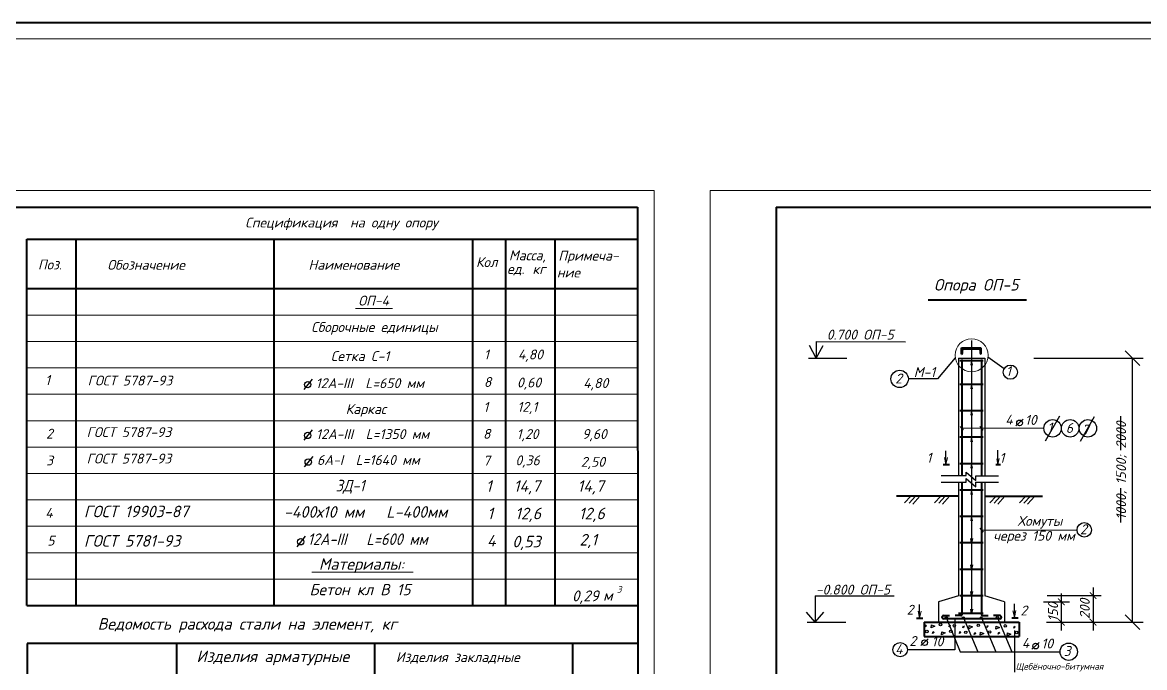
# Model space of a CAD drawing. Extents: x 108150 to 142535, y -18867 to -9422.
# Drawn here: x 136899.2 to 137239.1, y -15909.8 to -15714.4 of the extents above; entities that cross this region are included whole.
import ezdxf

# ---------------------------------------------------------------- set-up
doc = ezdxf.new("R2010")
doc.units = 0
doc.header["$MEASUREMENT"] = 0
doc.header["$PDMODE"] = 32
doc.header["$PDSIZE"] = 0.6
doc.linetypes.add('ACAD_ISO04W100', pattern=[30, 24, -3, 0, -3])
doc.linetypes.add('CENTER', pattern=[50.8, 31.75, -6.35, 6.35, -6.35])
for name, color, linetype, lineweight in [('Выносные', 8, 'Continuous', 15), ('Главные', 1, 'Continuous', 40), ('надписи', 2, 'Continuous', 15), ('Осевые', 8, 'ACAD_ISO04W100', 30), ('Основные', 4, 'Continuous', 40), ('Размер', 8, 'Continuous', 30), ('РАЗМЕРЫ', 8, 'Continuous', 30), ('Рамки', 6, 'Continuous', 40), ('Текст', 2, 'Continuous', 15)]:
    doc.layers.add(name, color=color, linetype=linetype, lineweight=lineweight)
doc.styles.add('ГОСТ', font='isocpeur.ttf', dxfattribs={"oblique": 15, "height": 2.5})
doc.styles.add('ГОСТ 300', font='isocpeui.ttf', dxfattribs={"height": 300})
doc.styles.add('ГОСТ09', font='isocpeur.ttf', dxfattribs={"width": 0.9, "oblique": 15, "height": 3.5})
doc.styles.add('ГОСТ3', font='isocpeur.ttf', dxfattribs={"oblique": 15, "height": 3})
doc.styles.add('ГОСТ3.5', font='isocpeur.ttf', dxfattribs={"oblique": 15, "height": 3.5})
doc.dimstyles.new('100', dxfattribs={"dimtxt": 3.5, "dimasz": 2, "dimexe": 2.5, "dimexo": 0.5, "dimgap": 1, "dimtad": 1, "dimdec": 0, "dimlfac": 100, "dimtxsty": 'ГОСТ3.5', "dimblk": 'ARCHTICK', "dimcen": 2.5, "dimdle": 2.5, "dimclrd": 256, "dimclre": 256, "dimclrt": 2, "dimadec": 3, "dimazin": 0, "dimtfac": 1, "dimtdec": 0, "dimtmove": 1, "dimatfit": 3, "dimldrblk": 'DOTSMALL', "dimfxl": 1, "dimlwd": -1, "dimlwe": -1, "dimarcsym": 0})

# ---------------------------------------------------------------- blocks, each defined once
blk = doc.blocks.new('_Oblique')
at = {"color": 0, "linetype": 'ByBlock', "lineweight": -2}
blk.add_line((-0.5, -0.5), (0.5, 0.5), dxfattribs=at)
blk = doc.blocks.new('_ArchTick')
at = {"color": 0, "linetype": 'ByBlock', "const_width": 0.15}
blk.add_lwpolyline([(-0.5, -0.5), (0.5, 0.5)], dxfattribs=at)
blk = doc.blocks.new('*D3235')
at = {"layer": 'Defpoints', "color": 0, "linetype": 'ByBlock', "lineweight": 0, "transparency": 16777216}
for p in [(137207.98, -15889.88), (137208.82, -15896.02), (137213.84, -15896.02)]:
    blk.add_point(p, dxfattribs=at)
at = {"layer": 'РАЗМЕРЫ', "linetype": 'ByBlock', "transparency": 16777216}
for p, q in [((137208.48, -15889.88), (137216.34, -15889.88)), ((137213.84, -15887.38), (137213.84, -15898.52)), ((137209.32, -15896.02), (137216.34, -15896.02))]:
    blk.add_line(p, q, dxfattribs=at)
at = {"layer": 'РАЗМЕРЫ', "linetype": 'ByBlock', "transparency": 16777216, "xscale": 2, "yscale": 2, "zscale": 2}
for p, rotation in [((137213.84, -15889.88), 90), ((137213.84, -15896.02), 270)]:
    blk.add_blockref('_ArchTick', p, dxfattribs=dict(at, rotation=rotation))
at = {"layer": 'РАЗМЕРЫ', "color": 2, "linetype": 'ByBlock', "transparency": 16777216, "insert": (137211.34, -15892.95), "char_height": 3, "attachment_point": 5, "rotation": 90, "style": 'ГОСТ3'}
blk.add_mtext('{\\C0;150}', dxfattribs=at)
blk = doc.blocks.new('_DotSmall')
at = {"color": 0, "linetype": 'ByBlock', "lineweight": 15, "const_width": 0.5}
blk.add_lwpolyline([(-0.0625, 0, 1), (0.0625, 0, 1)], format="xyb", close=True, dxfattribs=at)
blk = doc.blocks.new('*D3236')
at = {"layer": 'Defpoints', "color": 0, "linetype": 'ByBlock', "lineweight": 0, "transparency": 16777216}
for p in [(137209.06, -15887.98), (137208.82, -15896.02), (137223.45, -15896.02)]:
    blk.add_point(p, dxfattribs=at)
at = {"layer": 'РАЗМЕРЫ', "linetype": 'ByBlock', "transparency": 16777216}
for p, q in [((137223.45, -15885.48), (137223.45, -15898.52)), ((137209.56, -15887.98), (137225.95, -15887.98)), ((137209.32, -15896.02), (137225.95, -15896.02))]:
    blk.add_line(p, q, dxfattribs=at)
at = {"layer": 'РАЗМЕРЫ', "linetype": 'ByBlock', "transparency": 16777216, "xscale": 2, "yscale": 2, "zscale": 2}
for p, rotation in [((137223.45, -15887.98), 90), ((137223.45, -15896.02), 270)]:
    blk.add_blockref('_ArchTick', p, dxfattribs=dict(at, rotation=rotation))
at = {"layer": 'РАЗМЕРЫ', "color": 2, "linetype": 'ByBlock', "transparency": 16777216, "insert": (137220.95, -15892), "char_height": 3, "attachment_point": 5, "rotation": 90, "style": 'ГОСТ3'}
blk.add_mtext('{\\C0;200}', dxfattribs=at)

msp = doc.modelspace()

# ---------------------------------------------------------------- hatches: boundary and pattern name
at = {"layer": 'РАЗМЕРЫ'}
h = msp.add_hatch(color=4, dxfattribs=at)
h.paths.add_polyline_path([(137189.8997, -15894.6902, 1), (137189.2484, -15894.6902, 1)])
h.paths.add_polyline_path([(137194.7821, -15894.677, 1), (137194.1308, -15894.677, 1)])
h.paths.add_polyline_path([(137184.5211, -15894.6872, 1), (137183.8698, -15894.6872, 1)])
h.paths.add_polyline_path([(137179.3359, -15894.6812, 1), (137178.6846, -15894.6812, 1)])

# ---------------------------------------------------------------- linework, layer by layer
at = {"color": 253}
msp.add_line((137199.6631, -15898.5724), (137199.6631, -15911.2014), dxfattribs=at)
at = {"layer": 'Выносные'}
for p, q in [((136670.4992, -15765.2957), (137090.4992, -15765.2957)), ((137090.4992, -15765.2957), (137090.4992, -16062.2957)), ((137107.5365, -15765.2957), (137527.5365, -15765.2957)), ((137107.5365, -15765.2957), (137107.5365, -16062.2957)), ((136900.5052, -15802.9892), (137085.5052, -15802.9892)), ((136900.5052, -15810.9892), (137085.5052, -15810.9892)), ((136900.5052, -15818.9892), (137085.5052, -15818.9892)), ((136900.5052, -15826.9892), (137085.5052, -15826.9892)), ((136900.5052, -15834.9892), (137085.5052, -15834.9892)), ((137183.6644, -15837.3083), (137208.5693, -15837.3083)), ((137213.8362, -15837.3083), (137213.8861, -15837.3083)), ((137219.153, -15837.3083), (137219.2568, -15837.3083)), ((136900.5052, -15842.9892), (137085.5052, -15842.9892)), ((137178.8983, -15848.2365), (137179.3511, -15846.125)), ((137178.8983, -15848.2365), (137178.4353, -15846.133)), ((137194.6424, -15848.2186), (137194.264, -15846.4995)), ((137194.6424, -15848.2186), (137195.0242, -15846.4729)), ((136900.5052, -15850.9892), (137085.5052, -15850.9892)), ((136900.5052, -15858.9892), (137085.5052, -15858.9892)), ((136900.5052, -15858.9892), (137085.5052, -15858.9892)), ((137168.3061, -15857.8545), (137166.3994, -15859.905)), ((137169.6931, -15857.8545), (137167.7257, -15859.9773)), ((137171.0062, -15857.8545), (137168.8713, -15860.2372)), ((137177.3104, -15857.8545), (137175.4037, -15859.905)), ((137178.6974, -15857.8545), (137176.73, -15859.9773)), ((137180.0105, -15857.8545), (137177.8756, -15860.2372)), ((137194.0704, -15857.8545), (137192.1637, -15859.905)), ((137195.4574, -15857.8545), (137193.4899, -15859.9773)), ((137196.7705, -15857.8545), (137194.6356, -15860.2372)), ((137203.0746, -15857.8545), (137201.168, -15859.905)), ((137204.4617, -15857.8545), (137202.4942, -15859.9773)), ((137205.7748, -15857.8545), (137203.6399, -15860.2372)), ((136900.5052, -15866.9892), (137085.5052, -15866.9892)), ((137189.6644, -15868.1276), (137218.6077, -15868.1276)), ((137222.9734, -15868.1276), (137223.0201, -15868.1276)), ((136900.5052, -15874.9892), (137085.5052, -15874.9892)), ((136900.5052, -15874.9892), (137085.5052, -15874.9892)), ((136900.5052, -15882.9892), (137085.5052, -15882.9892)), ((137170.9188, -15894.8026), (137170.4559, -15892.6991)), ((137170.9188, -15894.8026), (137171.3716, -15892.691)), ((137199.6426, -15894.6399), (137199.1796, -15892.5364)), ((137199.6426, -15894.6399), (137200.0954, -15892.5283))]:
    msp.add_line(p, q, dxfattribs=at)
at = {"layer": 'Выносные', "color": 4, "lineweight": 40, "ltscale": 100}
for p, q in [((137172.2679, -15896.0161), (137172.2679, -15900.3911)), ((137172.2679, -15896.0198), (137201.0609, -15896.0198)), ((137201.0609, -15896.0109), (137201.0609, -15900.3859)), ((137172.2679, -15900.3948), (137201.0609, -15900.3948))]:
    msp.add_line(p, q, dxfattribs=at)
at = {"layer": 'Выносные'}
msp.add_circle((137186.6888, -15815.1772), 5, dxfattribs=at)
at = {"layer": 'Главные'}
for p, q in [((137178.1097, -15848.2365), (137179.9878, -15848.2365)), ((137193.985, -15848.2186), (137195.3946, -15848.2186)), ((137169.9798, -15894.8006), (137171.8579, -15894.8006)), ((137198.854, -15894.6704), (137200.7321, -15894.6704))]:
    msp.add_line(p, q, dxfattribs=at)
at = {"layer": 'Осевые', "linetype": 'CENTER'}
msp.add_line((137186.6644, -15810.669), (137186.6644, -15898.7235), dxfattribs=at)
at = {"layer": 'Основные'}
for p, q in [((136240.4129, -15714.3676), (137765.4129, -15714.3676)), ((136690.4992, -15770.2957), (137085.4992, -15770.2957)), ((137085.4992, -15770.2957), (137085.6777, -16057.5397)), ((137127.5365, -15770.2957), (137522.5365, -15770.2957)), ((137127.5365, -15770.2957), (137127.5365, -16057.2957)), ((136900.5052, -15779.9892), (137085.5052, -15779.9892)), ((136900.5052, -15890.9892), (136900.5052, -15779.9892)), ((136915.5052, -15890.9892), (136915.5052, -15779.9892)), ((136975.5052, -15890.9892), (136975.5052, -15779.9892)), ((137035.5052, -15779.9892), (137035.5052, -15890.9892)), ((137045.5052, -15779.9892), (137045.5052, -15890.9892)), ((137060.5052, -15779.9892), (137060.5052, -15890.9892)), ((136900.5052, -15794.9892), (137085.5052, -15794.9892)), ((137190.1607, -15816.864), (137183.1354, -15816.864)), ((137183.6644, -15816.4565), (137183.6644, -15851.6432)), ((137189.6644, -15816.4625), (137189.6644, -15851.6721)), ((137190.1607, -15824.0198), (137183.1354, -15824.0198)), ((137190.1607, -15832.0198), (137183.1354, -15832.0198)), ((137190.1607, -15840.0198), (137183.1354, -15840.0198)), ((137190.1607, -15848.0198), (137183.1354, -15848.0198)), ((137190.1607, -15856.0198), (137183.1354, -15856.0198)), ((137183.6644, -15853.6125), (137183.6644, -15893.7938)), ((137189.6644, -15853.6414), (137189.6644, -15893.7938)), ((137190.1607, -15864.0198), (137183.1354, -15864.0198)), ((137190.1607, -15872.0198), (137183.1354, -15872.0198)), ((137190.1644, -15872.0161), (137183.1644, -15872.0161)), ((137183.6644, -15870.5161), (137183.6644, -15870.5528)), ((137190.1607, -15880.0198), (137183.1354, -15880.0198)), ((137190.1607, -15888.0198), (137183.1354, -15888.0198)), ((136900.5052, -15890.9892), (137085.5052, -15890.9892)), ((137190.1607, -15893.4147), (137182.6644, -15893.4147)), ((137195.2099, -15895.0161), (137178.1606, -15895.0161)), ((137183.4144, -15894.0438), (137181.678, -15894.0438)), ((137189.9144, -15894.0438), (137191.6952, -15894.0438)), ((136900.6474, -15902.4696), (136900.6474, -15973.8765))]:
    msp.add_line(p, q, dxfattribs=at)
at = {"layer": 'Основные', "lineweight": 25}
for p, q in [((137182.6644, -15816.0183), (137182.6644, -15851.6432)), ((137182.6644, -15816.0198), (137190.6644, -15816.0198)), ((137190.6644, -15816.0215), (137190.6644, -15851.6721)), ((137182.6644, -15853.6125), (137182.6644, -15888.0407)), ((137190.6644, -15853.6414), (137190.6644, -15887.9802)), ((137182.6644, -15888.0248), (137176.6644, -15889.8822)), ((137176.6644, -15889.8822), (137176.6644, -15896.0161)), ((137196.6644, -15889.8822), (137190.6644, -15888.0154)), ((137196.6644, -15889.8822), (137196.6644, -15896.0161)), ((137196.6644, -15896.0198), (137176.6644, -15896.0198))]:
    msp.add_line(p, q, dxfattribs=at)
at = {"layer": 'Основные', "color": 3}
for p, q in [((137182.6644, -15857.8545), (137163.9013, -15857.8545)), ((137190.6644, -15857.8545), (137208.1774, -15857.8545))]:
    msp.add_line(p, q, dxfattribs=at)
at = {"layer": 'Основные'}
for centre, start, end in [((137183.4144, -15893.7938), 270, 0), ((137189.9144, -15893.7938), 180, 270)]:
    msp.add_arc(centre, 0.25, start, end, dxfattribs=at)
at = {"layer": 'Размер', "linetype": 'ByBlock', "lineweight": 0, "ltscale": 0.5}
msp.add_line((136220.4129, -15719.3676), (137770.4129, -15719.3676), dxfattribs=at)
at = {"layer": 'Размер', "linetype": 'ByBlock', "lineweight": 25, "ltscale": 0.5}
for p, q in [((137139.6478, -15811.0412), (137139.6478, -15816.0289)), ((137139.6478, -15811.0412), (137166.6658, -15811.0793)), ((137139.6478, -15816.0289), (137137.583, -15812.2467)), ((137139.6478, -15816.0289), (137141.7126, -15812.2467)), ((137137.2927, -15816.0289), (137148.8479, -15816.0289)), ((137139.2633, -15888.0603), (137139.2633, -15896.0409)), ((137139.2633, -15888.0603), (137163.2259, -15888.0603)), ((137139.2633, -15896.0409), (137136.6528, -15893.0367)), ((137139.2633, -15896.0409), (137141.8739, -15893.0367)), ((137136.9083, -15896.0409), (137148.5997, -15896.0409))]:
    msp.add_line(p, q, dxfattribs=at)
at = {"layer": 'Размер', "color": 8, "linetype": 'ByBlock', "lineweight": 25}
for p, q in [((137209.0501, -15841.0544), (137213.3554, -15833.5621)), ((137219.6295, -15841.2425), (137223.9348, -15833.7502)), ((137231.7953, -15833.6171), (137231.7953, -15843.9231)), ((137231.7953, -15855.4753), (137231.7953, -15865.7812))]:
    msp.add_line(p, q, dxfattribs=at)
at = {"layer": 'Размер', "color": 4, "lineweight": 25}
for p, q in [((137172.5934, -15897.4415), (137172.7535, -15896.816)), ((137172.5934, -15897.4415), (137172.7535, -15896.816)), ((137172.5934, -15897.4415), (137172.7535, -15896.816)), ((137173.0301, -15897.0924), (137172.5934, -15897.4415)), ((137173.0301, -15897.0924), (137172.5934, -15897.4415)), ((137173.0301, -15897.0924), (137172.5934, -15897.4415)), ((137172.7535, -15896.816), (137173.0301, -15897.0924)), ((137172.7535, -15896.816), (137173.0301, -15897.0924)), ((137172.7535, -15896.816), (137173.0301, -15897.0924)), ((137174.4109, -15897.7758), (137174.4982, -15896.8448)), ((137174.4109, -15897.7758), (137174.4982, -15896.8448)), ((137174.4109, -15897.7758), (137174.4982, -15896.8448)), ((137174.4982, -15896.8448), (137175.5172, -15897.2376)), ((137174.4982, -15896.8448), (137175.5172, -15897.2376)), ((137174.4982, -15896.8448), (137175.5172, -15897.2376)), ((137179.855, -15897.4121), (137180.0151, -15896.7866)), ((137179.855, -15897.4121), (137180.0151, -15896.7866)), ((137179.855, -15897.4121), (137180.0151, -15896.7866)), ((137180.2916, -15897.063), (137179.855, -15897.4121)), ((137180.2916, -15897.063), (137179.855, -15897.4121)), ((137180.2916, -15897.063), (137179.855, -15897.4121)), ((137180.0151, -15896.7866), (137180.2916, -15897.063)), ((137180.0151, -15896.7866), (137180.2916, -15897.063)), ((137180.0151, -15896.7866), (137180.2916, -15897.063)), ((137185.8459, -15897.9914), (137185.9333, -15897.0604)), ((137185.8459, -15897.9914), (137185.9333, -15897.0604)), ((137185.8459, -15897.9914), (137185.9333, -15897.0604)), ((137185.9333, -15897.0604), (137186.9522, -15897.4532)), ((137185.9333, -15897.0604), (137186.9522, -15897.4532)), ((137185.9333, -15897.0604), (137186.9522, -15897.4532)), ((137191.29, -15897.6277), (137191.4501, -15897.0022)), ((137191.29, -15897.6277), (137191.4501, -15897.0022)), ((137191.29, -15897.6277), (137191.4501, -15897.0022)), ((137191.4501, -15897.0022), (137191.7267, -15897.2786)), ((137191.4501, -15897.0022), (137191.7267, -15897.2786)), ((137191.4501, -15897.0022), (137191.7267, -15897.2786)), ((137175.5172, -15897.2376), (137174.4109, -15897.7758)), ((137175.5172, -15897.2376), (137174.4109, -15897.7758)), ((137175.5172, -15897.2376), (137174.4109, -15897.7758)), ((137174.8779, -15899.497), (137175.038, -15898.8715)), ((137174.8779, -15899.497), (137175.038, -15898.8715)), ((137174.8779, -15899.497), (137175.038, -15898.8715)), ((137175.3146, -15899.1479), (137174.8779, -15899.497)), ((137175.3146, -15899.1479), (137174.8779, -15899.497)), ((137175.3146, -15899.1479), (137174.8779, -15899.497)), ((137175.038, -15898.8715), (137175.3146, -15899.1479)), ((137175.038, -15898.8715), (137175.3146, -15899.1479)), ((137175.038, -15898.8715), (137175.3146, -15899.1479)), ((137177.5413, -15899.8313), (137177.6287, -15898.9003)), ((137177.5413, -15899.8313), (137177.6287, -15898.9003)), ((137177.5413, -15899.8313), (137177.6287, -15898.9003)), ((137178.6476, -15899.293), (137177.5413, -15899.8313)), ((137178.6476, -15899.293), (137177.5413, -15899.8313)), ((137178.6476, -15899.293), (137177.5413, -15899.8313)), ((137177.6287, -15898.9003), (137178.6476, -15899.293)), ((137177.6287, -15898.9003), (137178.6476, -15899.293)), ((137177.6287, -15898.9003), (137178.6476, -15899.293)), ((137182.9854, -15899.4676), (137183.1455, -15898.8421)), ((137182.9854, -15899.4676), (137183.1455, -15898.8421)), ((137182.9854, -15899.4676), (137183.1455, -15898.8421)), ((137183.4221, -15899.1185), (137182.9854, -15899.4676)), ((137183.4221, -15899.1185), (137182.9854, -15899.4676)), ((137183.4221, -15899.1185), (137182.9854, -15899.4676)), ((137183.1455, -15898.8421), (137183.4221, -15899.1185)), ((137183.1455, -15898.8421), (137183.4221, -15899.1185)), ((137183.1455, -15898.8421), (137183.4221, -15899.1185)), ((137184.0321, -15897.769), (137184.1922, -15897.1435)), ((137184.4688, -15897.4199), (137184.0321, -15897.769)), ((137184.1922, -15897.1435), (137184.4688, -15897.4199)), ((137186.9522, -15897.4532), (137185.8459, -15897.9914)), ((137186.9522, -15897.4532), (137185.8459, -15897.9914)), ((137186.9522, -15897.4532), (137185.8459, -15897.9914)), ((137187.4918, -15899.7772), (137187.6519, -15899.1517)), ((137187.9285, -15899.4281), (137187.4918, -15899.7772)), ((137187.6519, -15899.1517), (137187.9285, -15899.4281)), ((137189.3056, -15899.9997), (137189.3929, -15899.0686)), ((137189.3056, -15899.9997), (137189.3929, -15899.0686)), ((137189.3056, -15899.9997), (137189.3929, -15899.0686)), ((137190.4119, -15899.4614), (137189.3056, -15899.9997)), ((137190.4119, -15899.4614), (137189.3056, -15899.9997)), ((137190.4119, -15899.4614), (137189.3056, -15899.9997)), ((137189.3929, -15899.0686), (137190.4119, -15899.4614)), ((137189.3929, -15899.0686), (137190.4119, -15899.4614)), ((137189.3929, -15899.0686), (137190.4119, -15899.4614)), ((137191.7267, -15897.2786), (137191.29, -15897.6277)), ((137191.7267, -15897.2786), (137191.29, -15897.6277)), ((137191.7267, -15897.2786), (137191.29, -15897.6277)), ((137194.0269, -15898.1736), (137194.1143, -15897.2426)), ((137194.0269, -15898.1736), (137194.1143, -15897.2426)), ((137194.0269, -15898.1736), (137194.1143, -15897.2426)), ((137195.1332, -15897.6353), (137194.0269, -15898.1736)), ((137195.1332, -15897.6353), (137194.0269, -15898.1736)), ((137195.1332, -15897.6353), (137194.0269, -15898.1736)), ((137194.1143, -15897.2426), (137195.1332, -15897.6353)), ((137194.1143, -15897.2426), (137195.1332, -15897.6353)), ((137194.1143, -15897.2426), (137195.1332, -15897.6353)), ((137194.7497, -15899.636), (137194.9098, -15899.0104)), ((137194.7497, -15899.636), (137194.9098, -15899.0104)), ((137194.7497, -15899.636), (137194.9098, -15899.0104)), ((137195.1864, -15899.2868), (137194.7497, -15899.636)), ((137195.1864, -15899.2868), (137194.7497, -15899.636)), ((137195.1864, -15899.2868), (137194.7497, -15899.636)), ((137194.9098, -15899.0104), (137195.1864, -15899.2868)), ((137194.9098, -15899.0104), (137195.1864, -15899.2868)), ((137194.9098, -15899.0104), (137195.1864, -15899.2868)), ((137197.4866, -15900.1818), (137197.574, -15899.2508)), ((137197.4866, -15900.1818), (137197.574, -15899.2508)), ((137197.4866, -15900.1818), (137197.574, -15899.2508)), ((137198.5929, -15899.6436), (137197.4866, -15900.1818)), ((137198.5929, -15899.6436), (137197.4866, -15900.1818)), ((137198.5929, -15899.6436), (137197.4866, -15900.1818)), ((137197.574, -15899.2508), (137198.5929, -15899.6436)), ((137197.574, -15899.2508), (137198.5929, -15899.6436)), ((137197.574, -15899.2508), (137198.5929, -15899.6436)), ((137199.471, -15897.8099), (137199.6311, -15897.1844)), ((137199.471, -15897.8099), (137199.6311, -15897.1844)), ((137199.471, -15897.8099), (137199.6311, -15897.1844)), ((137199.9077, -15897.4608), (137199.471, -15897.8099)), ((137199.9077, -15897.4608), (137199.471, -15897.8099)), ((137199.9077, -15897.4608), (137199.471, -15897.8099)), ((137199.6311, -15897.1844), (137199.9077, -15897.4608)), ((137199.6311, -15897.1844), (137199.9077, -15897.4608)), ((137199.6311, -15897.1844), (137199.9077, -15897.4608))]:
    msp.add_line(p, q, dxfattribs=at)
for centre in [(137177.2656, -15896.7542), (137177.2656, -15896.7542), (137177.2656, -15896.7542), (137181.4427, -15897.1111), (137188.7006, -15896.9698), (137188.7006, -15896.9698), (137188.7006, -15896.9698), (137196.8816, -15897.152), (137196.8816, -15897.152), (137196.8816, -15897.152), (137173.1345, -15898.8391), (137173.1345, -15898.8391), (137173.1345, -15898.8391), (137180.396, -15898.8097), (137180.396, -15898.8097), (137180.396, -15898.8097), (137184.9024, -15899.1193), (137192.1603, -15898.9781), (137192.1603, -15898.9781), (137192.1603, -15898.9781), (137200.3413, -15899.1602), (137200.3413, -15899.1602), (137200.3413, -15899.1602)]:
    msp.add_circle(centre, 0.3784, dxfattribs=at)
at = {"layer": 'РАЗМЕРЫ', "color": 2, "lineweight": 40}
msp.add_line((137173.4809, -15798.4077), (137203.3424, -15798.4077), dxfattribs=at)
at = {"layer": 'РАЗМЕРЫ', "color": 4, "lineweight": 40}
for p, q in [((137183.6497, -15812.9374), (137189.5043, -15812.9374)), ((137183.6497, -15814.8514), (137183.6497, -15812.9382)), ((137183.8753, -15814.4914), (137183.8753, -15813.578)), ((137184.2277, -15813.1808), (137188.9563, -15813.1797)), ((137189.3143, -15813.5822), (137189.3143, -15814.4969)), ((137189.5043, -15812.9374), (137189.5043, -15814.848)), ((137178.1413, -15894.0382), (137180.0272, -15894.0382)), ((137195.1975, -15894.0371), (137193.3293, -15894.0366))]:
    msp.add_line(p, q, dxfattribs=at)
at = {"layer": 'РАЗМЕРЫ'}
for p, q in [((137181.6837, -15815.9828), (137176.3484, -15822.3594)), ((137186.6644, -15816.864), (137186.4311, -15818.1994)), ((137186.6644, -15816.864), (137186.6644, -15893.4147)), ((137186.9392, -15818.196), (137186.6644, -15816.864)), ((137196.5125, -15819.286), (137191.597, -15815.7091)), ((137205.5548, -15816.0197), (137238.6412, -15816.019)), ((137235.401, -15896.02), (137235.3668, -15816.0191)), ((137176.3484, -15822.3594), (137167.5135, -15822.3594)), ((137186.648, -15824.0198), (137186.4148, -15825.3551)), ((137186.9228, -15825.3518), (137186.648, -15824.0198)), ((137186.648, -15832.0198), (137186.4148, -15833.3551)), ((137186.9228, -15833.3518), (137186.648, -15832.0198)), ((137200.0325, -15836.572), (137202.3064, -15834.5521)), ((137183.1786, -15836.7313), (137184.1489, -15837.8837)), ((137189.1786, -15836.7313), (137190.1489, -15837.8837)), ((137186.6644, -15840.0198), (137186.4311, -15841.3551)), ((137186.9392, -15841.3518), (137186.6644, -15840.0198)), ((137186.6644, -15848.0198), (137186.4311, -15849.3551)), ((137186.9392, -15849.3518), (137186.6644, -15848.0198)), ((137177.4548, -15851.6432), (137185.0376, -15851.6432)), ((137185.0376, -15851.6432), (137185.0376, -15850.5646)), ((137185.0376, -15850.5646), (137187.9592, -15853.0817)), ((137185.0376, -15853.6125), (137185.0376, -15852.5339)), ((137185.0376, -15852.5339), (137187.9592, -15855.051)), ((137187.9592, -15853.0817), (137187.9592, -15851.6721)), ((137187.9592, -15851.6721), (137194.7849, -15851.6721)), ((137177.4548, -15853.6125), (137185.0376, -15853.6125)), ((137186.6644, -15856.0198), (137186.4311, -15857.3551)), ((137186.9392, -15857.3518), (137186.6644, -15856.0198)), ((137187.9592, -15855.051), (137187.9592, -15853.6414)), ((137187.9592, -15853.6414), (137194.7849, -15853.6414)), ((137186.6644, -15864.0198), (137186.4311, -15865.3551)), ((137186.9392, -15865.3518), (137186.6644, -15864.0198)), ((137189.1786, -15867.5675), (137190.1489, -15868.7199)), ((137186.6644, -15872.0161), (137186.4224, -15870.6822)), ((137186.9305, -15870.6822), (137186.6644, -15872.0161)), ((137186.6808, -15880.0161), (137186.4388, -15878.6822)), ((137186.9468, -15878.6822), (137186.6808, -15880.0161)), ((137186.6644, -15888.0161), (137186.4224, -15886.6822)), ((137186.9305, -15886.6822), (137186.6644, -15888.0161)), ((137186.6808, -15893.411), (137186.4388, -15892.0772)), ((137186.9468, -15892.0772), (137186.6808, -15893.411)), ((137221.1486, -15896.02), (137238.6418, -15896.02)), ((137171.2939, -15903.1352), (137173.5677, -15901.1153)), ((137204.909, -15904.1813), (137207.1829, -15902.1614))]:
    msp.add_line(p, q, dxfattribs=at)
at = {"layer": 'РАЗМЕРЫ', "color": 2}
for p, q in [((136984.525, -15825.5567), (136987.0901, -15822.4045)), ((136984.5147, -15840.9416), (136987.0798, -15837.7895)), ((136984.6643, -15849.0104), (136987.2293, -15845.8583)), ((136982.4011, -15873.1524), (136984.9662, -15870.0002))]:
    msp.add_line(p, q, dxfattribs=at)
at = {"layer": 'РАЗМЕРЫ', "color": 253}
for p, q in [((137178.8983, -15848.2365), (137178.8983, -15844.1036)), ((137194.6424, -15848.2186), (137194.6424, -15843.9388)), ((137170.9188, -15894.8026), (137170.9188, -15890.6697)), ((137199.6426, -15894.6399), (137199.6426, -15890.507)), ((137179.1186, -15894.8076), (137183.2211, -15904.9621)), ((137181.5531, -15894.997), (137181.5531, -15904.4167)), ((137184.2259, -15894.7093), (137188.5692, -15904.9665)), ((137189.6563, -15894.7466), (137193.9889, -15904.971)), ((137194.473, -15894.7466), (137198.8582, -15904.9751)), ((137181.5531, -15904.4167), (137167.2191, -15904.4167)), ((137183.2211, -15904.9621), (137213.4517, -15904.9872))]:
    msp.add_line(p, q, dxfattribs=at)
at = {"layer": 'РАЗМЕРЫ'}
for centre, radius in [((137198.4139, -15820.2937), 2.1519), ((137164.8801, -15822.3509), 2.6334), ((137201.1958, -15835.6614), 0.8674), ((137211.2028, -15837.3083), 2.6334), ((137216.5196, -15837.3083), 2.6334), ((137221.8902, -15837.3083), 2.6334), ((137220.7905, -15868.063), 2.1838), ((137179.0102, -15894.6812), 0.3257), ((137184.1954, -15894.6872), 0.3257), ((137189.574, -15894.6902), 0.3257), ((137194.4564, -15894.677), 0.3257), ((137165.0363, -15904.3521), 2.1838), ((137172.4572, -15902.2246), 0.8674), ((137206.0723, -15903.2707), 0.8674), ((137216.0851, -15904.9894), 2.6334)]:
    msp.add_circle(centre, radius, dxfattribs=at)
at = {"layer": 'РАЗМЕРЫ', "color": 2}
for centre in [(136985.6256, -15824.0795), (136985.6153, -15839.4644), (136985.7649, -15847.5332), (136983.5017, -15871.6752)]:
    msp.add_circle(centre, 0.9593, dxfattribs=at)
at = {"layer": 'РАЗМЕРЫ', "color": 4, "lineweight": 40}
for centre, radius, start, end in [((137183.4753, -15814.4914), 0.4, 295.842881, 0), ((137184.2753, -15813.578), 0.4, 90, 180), ((137188.909, -15813.5831), 0.4055, 1.713619, 83.927245), ((137189.6666, -15814.532), 0.3552, 172.671991, 242.815607), ((137178.1785, -15894.5263), 0.4895, 84.710201, 269.898966), ((137195.203, -15894.5266), 0.4895, 270.101034, 90.640341)]:
    msp.add_arc(centre, radius, start, end, dxfattribs=at)
at = {"layer": 'Рамки', "color": 4}
for p, q in [((137085.5836, -15902.4696), (136900.6474, -15902.4696)), ((136945.8573, -15902.4696), (136945.8573, -15973.8765)), ((137005.8573, -15902.4696), (137005.8573, -15973.8765)), ((137065.8573, -15973.8765), (137065.8573, -15902.4696))]:
    msp.add_line(p, q, dxfattribs=at)
at = {"layer": 'Текст'}
for p, q in [((137000.0875, -15800.9842), (137011.3245, -15800.9842)), ((136986.9115, -15880.8762), (137017.5823, -15880.8762))]:
    msp.add_line(p, q, dxfattribs=at)

# ---------------------------------------------------------------- block references
at = {"layer": 'РАЗМЕРЫ', "xscale": 4.400000000372529, "yscale": 4.400000000372529, "zscale": 4.400000000372529}
for p, rotation in [((137235.401, -15816.0533), 90), ((137235.401, -15896.02), 270)]:
    msp.add_blockref('_Oblique', p, dxfattribs=dict(at, rotation=rotation))

# ---------------------------------------------------------------- texts
at = {"layer": 'надписи', "color": 0, "lineweight": 30, "style": 'ГОСТ3', "oblique": 15}
for s, p in [('1', (137197.0848, -15821.4809)), ('2', (137163.5578, -15823.7128)), ('1', (137209.6253, -15838.5489)), ('6', (137215.2043, -15838.6886)), ('7', (137220.0899, -15839.2301)), ('1', (137173.0237, -15847.7034)), ('1', (137195.0991, -15847.7257)), ('2', (137219.5403, -15869.3888)), ('2', (137167.012, -15893.7479)), ('2', (137201.4557, -15893.983)), ('4', (137163.5229, -15905.7108)), ('3', (137214.5668, -15906.2355))]:
    msp.add_text(s, height=3, dxfattribs=at).set_placement(p)
at = {"layer": 'надписи', "color": 2, "lineweight": 30, "oblique": 15}
for s, height, style, p in [('Изделия арматурные', 3.5, 'ГОСТ', (136951.9267, -15908.1159)), ('Изделия закладные', 3, 'ГОСТ3', (137012.3109, -15908.1159))]:
    msp.add_text(s, height=height, dxfattribs=dict(at, style=style)).set_placement(p)
at = {"layer": 'РАЗМЕРЫ', "color": 0, "insert": (137232.073, -15850.12), "char_height": 3, "attachment_point": 5, "rotation": 90, "style": 'ГОСТ3'}
msp.add_mtext('1000; 1500; 2000', dxfattribs=at)
at = {"layer": 'Текст', "oblique": 15}
for s, height, style, p in [('Спецификация  на одну опору', 3, 'ГОСТ3', (136966.6776, -15776.476)), ('Масса,', 3, 'ГОСТ3', (137046.5536, -15786.4085)), ('Примеча-', 3, 'ГОСТ3', (137061.5106, -15786.5066)), ('Поз.', 3, 'ГОСТ3', (136903.9228, -15789.1919)), ('Обозначение', 3, 'ГОСТ3', (136924.9421, -15789.2934)), ('Наименование', 3, 'ГОСТ3', (136985.8335, -15789.2934)), ('Кол', 3, 'ГОСТ3', (137036.5762, -15788.4748)), ('ед.', 3, 'ГОСТ3', (137046.0171, -15790.5371)), ('кг', 3, 'ГОСТ3', (137053.6746, -15790.5905)), ('ние', 3, 'ГОСТ3', (137061.0881, -15791.6147)), ('ОП-4', 3, 'ГОСТ3', (137000.9351, -15800.126)), ('Сборочные единицы', 3, 'ГОСТ3', (136986.666, -15808.126)), ('Сетка С-1', 3, 'ГОСТ3', (136992.6143, -15816.9357)), ('1', 3, 'ГОСТ3', (137038.9783, -15816.4771)), ('4,80', 3, 'ГОСТ3', (137049.2698, -15816.44)), ('1', 3, 'ГОСТ3', (136906.0945, -15824.1845)), ('ГОСТ 5787-93', 3, 'ГОСТ3', (136918.9587, -15824.3356)), ('12А-III  L=650 мм', 3, 'ГОСТ3', (136988.0282, -15825.1331)), ('8', 3, 'ГОСТ3', (137038.9512, -15824.7785)), ('0,60', 3, 'ГОСТ3', (137048.9923, -15824.936)), ('4,80', 3, 'ГОСТ3', (137069.0476, -15825.092)), ('Каркас', 3, 'ГОСТ3', (136997.1053, -15832.9718)), ('1', 3, 'ГОСТ3', (137038.7996, -15832.3396)), ('12,1', 3, 'ГОСТ3', (137049.0911, -15832.3024)), ('2', 3, 'ГОСТ3', (136906.3821, -15840.4291)), ('ГОСТ 5787-93', 3, 'ГОСТ3', (136918.657, -15839.9682)), ('12А-III  L=1350 мм', 3, 'ГОСТ3', (136988.1352, -15840.5551)), ('8', 3, 'ГОСТ3', (137038.697, -15840.4793)), ('1,20', 3, 'ГОСТ3', (137048.8811, -15840.5473)), ('9,60', 3, 'ГОСТ3', (137068.7209, -15840.5313)), ('3', 3, 'ГОСТ3', (136906.3821, -15848.5479)), ('ГОСТ 5787-93', 3, 'ГОСТ3', (136918.657, -15847.9682)), ('6A-I  L=1640 мм', 3, 'ГОСТ3', (136988.4274, -15848.3944)), ('7', 3, 'ГОСТ3', (137038.733, -15848.5906)), ('0,36', 3, 'ГОСТ3', (137048.5141, -15848.5057)), ('2,50', 3, 'ГОСТ3', (137068.352, -15848.9511)), ('1', 3.5, 'ГОСТ', (137039.5856, -15856.5367)), ('14,7', 3.5, 'ГОСТ', (137048.001, -15856.5367)), ('14,7', 3.5, 'ГОСТ', (137067.2987, -15856.5367)), ('4', 3, 'ГОСТ3', (136906.1189, -15864.4078)), ('ГОСТ 19903-87', 3.5, 'ГОСТ3.5', (136917.8459, -15864.2432)), ('-400х10 мм   L-400мм', 3.5, 'ГОСТ3.5', (136978.4159, -15864.3731)), ('1', 3.5, 'ГОСТ', (137040.0061, -15864.8507)), ('12,6', 3.5, 'ГОСТ', (137048.4215, -15864.8507)), ('12,6', 3.5, 'ГОСТ', (137067.7192, -15864.8507)), ('5', 3, 'ГОСТ3', (136906.7389, -15872.8213)), ('ГОСТ 5781-93', 3.5, 'ГОСТ3.5', (136917.8459, -15873.1522)), ('4', 3.5, 'ГОСТ', (137039.9061, -15873.098)), ('0,53', 3.5, 'ГОСТ', (137047.5783, -15873.3531)), ('2,1', 3.5, 'ГОСТ', (137067.9194, -15872.7995)), ('Материалы:', 3.5, 'ГОСТ', (136988.9926, -15880.1635)), ('Бетон кл В 15', 3.4, 'ГОСТ', (136986.1348, -15887.8582)), ('0,29', 3.3, 'ГОСТ', (137065.6769, -15889.7075)), ('3', 2, 'ГОСТ', (137079.2558, -15887.0852)), ('м', 3.3, 'ГОСТ', (137075.058, -15889.5706)), ('Ведомость расхода стали на элемент, кг', 3.5, 'ГОСТ', (136922.0094, -15898.2874))]:
    msp.add_text(s, height=height, dxfattribs=dict(at, style=style)).set_placement(p)
at = {"layer": 'Текст', "color": 0, "lineweight": 30, "oblique": 15}
for s, height, style, p in [('Опора ОП-5', 3.5, 'ГОСТ3.5', (137175.2806, -15795.5837)), (' М-1', 3, 'ГОСТ3', (137167.2439, -15821.7743)), ('4 ', 3, 'ГОСТ3', (137196.8568, -15836.1813)), ('10', 3, 'ГОСТ3', (137202.8278, -15836.2688)), ('Хомуты', 3, 'ГОСТ3', (137200.5755, -15866.8555)), ('через 150 мм', 3, 'ГОСТ3', (137193.2137, -15871.3478)), ('2', 3, 'ГОСТ3', (137167.8485, -15903.2247)), ('10', 3, 'ГОСТ3', (137174.546, -15903.3345)), ('4 ', 3, 'ГОСТ3', (137201.8852, -15903.8131)), ('10', 3, 'ГОСТ3', (137207.787, -15903.982))]:
    msp.add_text(s, height=height, dxfattribs=dict(at, style=style)).set_placement(p)
at = {"layer": 'Текст', "color": 2, "lineweight": 30, "style": 'ГОСТ3', "oblique": 15}
for s, p in [(' 0.700 ОП-5', (137140.887, -15810.4277)), ('-0.800 ОП-5', (137139.4873, -15887.6641))]:
    msp.add_text(s, height=3, dxfattribs=at).set_placement(p)
at = {"layer": 'Текст', "style": 'ГОСТ09', "oblique": 15, "width": 0.9}
for s, p in [('ЗД-1', (136994.0654, -15856.4128)), ('12А-III   L=600 мм', (136985.6087, -15872.6327))]:
    msp.add_text(s, height=3.5, dxfattribs=at).set_placement(p)
at = {"layer": 'Текст', "color": 2, "style": 'ГОСТ 300'}
msp.add_text('Щебёночно-битумная', height=2, dxfattribs=at).set_placement((137200.0101, -15910.4107))

# ---------------------------------------------------------------- dimensions: what is measured, and where the dimension line sits
at = {"layer": 'РАЗМЕРЫ', "color": 0, "linetype": 'ByBlock'}
for base, p1, text, picture, middle in [((137223.4471, -15896.0198), (137209.0557, -15887.9802), '{\\C0;200}', '*D3236', (137223.4471, -15892)), ((137213.8363, -15896.0198), (137207.9792, -15889.8822), '{\\C0;150}', '*D3235', (137213.8363, -15892.951))]:
    dim = msp.add_linear_dim(base=base, p1=p1, p2=(137208.8214, -15896.0198), angle=90, text=text, dimstyle='100', override={"dimtxsty": 'ГОСТ3'}, dxfattribs=at)
    dim.commit()
    dim.dimension.update_dxf_attribs({"geometry": picture, "text_midpoint": middle, "dimtype": 160})

doc.saveas('drawing.dxf')
